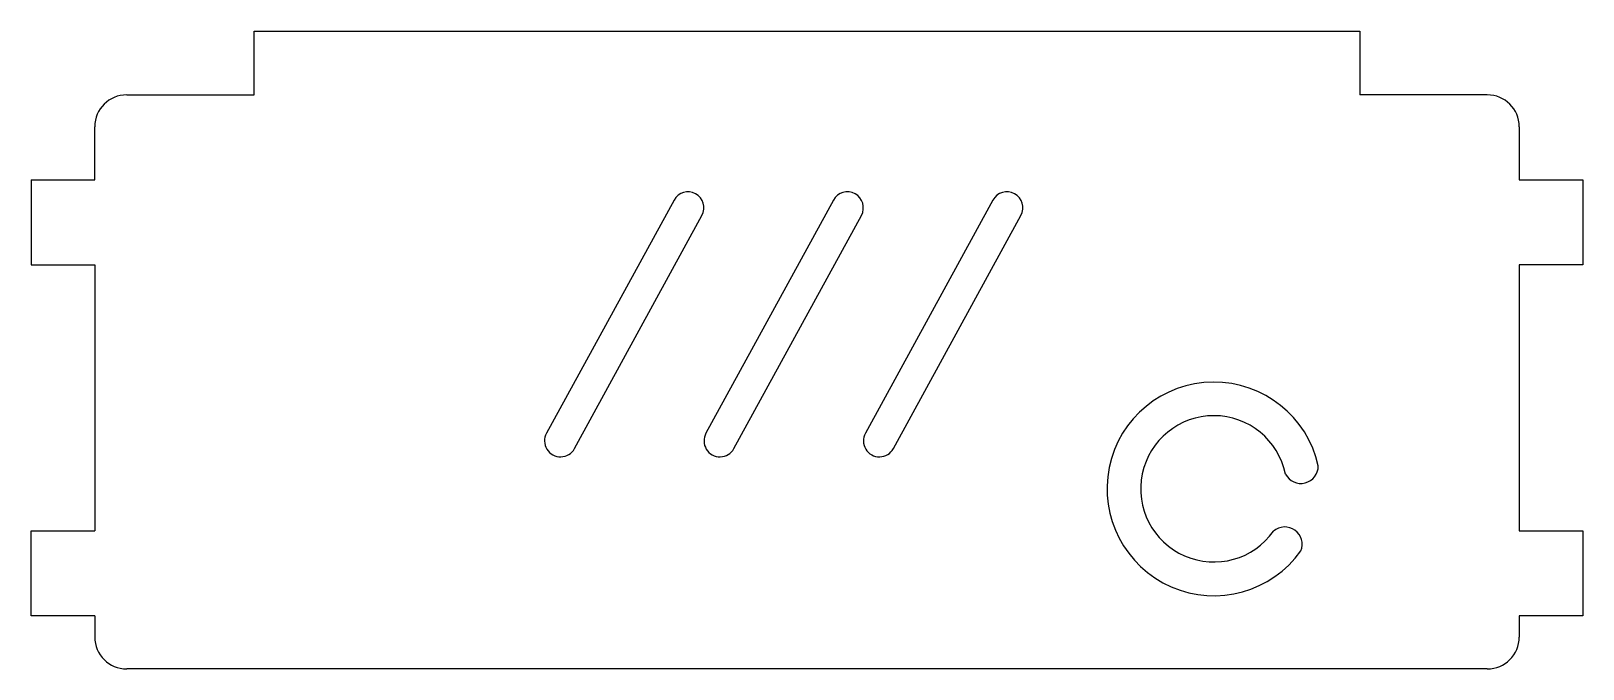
# Model space of a CAD drawing. Header units: millimetres. Extents: x 1 to 147, y -137 to -77.
import ezdxf

# ---------------------------------------------------------------- set-up
doc = ezdxf.new("R2010")
doc.units = ezdxf.units.MM
doc.layers.add('Body001', color=7, linetype='CONTINUOUS')

msp = doc.modelspace()

# ---------------------------------------------------------------- linework, layer by layer
at = {"layer": 'Body001'}
for p, q in [((22.495, -77.1154), (126.495, -77.1154)), ((22.495, -83.1154), (22.495, -77.1154)), ((22.495, -77.1154, 5), (126.495, -77.1154, 5)), ((22.495, -83.1154, 5), (22.495, -77.1154, 5)), ((22.495, -77.1154), (22.495, -77.1154, 5)), ((22.495, -77.1154), (126.495, -77.1154)), ((22.495, -77.1154, 5), (126.495, -77.1154, 5)), ((22.495, -77.1154), (22.495, -77.1154, 5)), ((22.495, -83.1154), (22.495, -77.1154)), ((22.495, -83.1154, 5), (22.495, -77.1154, 5)), ((126.495, -77.1154), (126.495, -83.1154)), ((126.495, -77.1154, 5), (126.495, -83.1154, 5)), ((126.495, -77.1154), (126.495, -77.1154, 5)), ((126.495, -77.1154), (126.495, -83.1154)), ((126.495, -77.1154, 5), (126.495, -83.1154, 5)), ((126.495, -77.1154), (126.495, -77.1154, 5)), ((10.495, -83.1154), (22.495, -83.1154)), ((10.495, -83.1154, 5), (22.495, -83.1154, 5)), ((10.495, -83.1154), (22.495, -83.1154)), ((10.495, -83.1154), (10.495, -83.1154, 5)), ((10.495, -83.1154, 5), (22.495, -83.1154, 5)), ((10.495, -83.1154), (10.495, -83.1154, 5)), ((22.495, -83.1154), (22.495, -83.1154, 5)), ((22.495, -83.1154), (22.495, -83.1154, 5)), ((138.495, -83.1154), (126.495, -83.1154)), ((138.495, -83.1154, 5), (126.495, -83.1154, 5)), ((138.495, -83.1154), (126.495, -83.1154)), ((126.495, -83.1154), (126.495, -83.1154, 5)), ((138.495, -83.1154, 5), (126.495, -83.1154, 5)), ((126.495, -83.1154), (126.495, -83.1154, 5)), ((138.495, -83.1154), (138.495, -83.1154, 5)), ((138.495, -83.1154), (138.495, -83.1154, 5)), ((7.49505, -91.1154), (7.49505, -86.1154)), ((7.49505, -91.1154, 5), (7.49505, -86.1154, 5)), ((7.49505, -86.1154), (7.49505, -86.1154, 5)), ((7.49505, -91.1154), (7.49505, -86.1154)), ((7.49505, -86.1154), (7.49505, -86.1154, 5)), ((7.49505, -91.1154, 5), (7.49505, -86.1154, 5)), ((141.495, -86.1154), (141.495, -91.1154)), ((141.495, -86.1154), (141.495, -86.1154, 5)), ((141.495, -86.1154, 5), (141.495, -91.1154, 5)), ((141.495, -86.1154), (141.495, -91.1154)), ((141.495, -86.1154), (141.495, -86.1154, 5)), ((141.495, -86.1154, 5), (141.495, -91.1154, 5)), ((1.49505, -91.1154), (7.49505, -91.1154)), ((1.49505, -91.1154), (1.49505, -99.1154)), ((1.49505, -91.1154, 5), (7.49505, -91.1154, 5)), ((1.49505, -91.1154, 5), (1.49505, -99.1154, 5)), ((1.49505, -91.1154), (1.49505, -91.1154, 5)), ((1.49505, -91.1154), (7.49505, -91.1154)), ((1.49505, -91.1154, 5), (7.49505, -91.1154, 5)), ((1.49505, -91.1154), (1.49505, -91.1154, 5)), ((1.49505, -91.1154), (1.49505, -99.1154)), ((1.49505, -91.1154, 5), (1.49505, -99.1154, 5)), ((7.49505, -91.1154), (7.49505, -91.1154, 5)), ((7.49505, -91.1154), (7.49505, -91.1154, 5)), ((141.495, -91.1154), (141.495, -91.1154, 5)), ((141.495, -91.1154), (147.495, -91.1154)), ((141.495, -91.1154), (141.495, -91.1154, 5)), ((141.495, -91.1154), (147.495, -91.1154)), ((141.495, -91.1154, 5), (147.495, -91.1154, 5)), ((141.495, -91.1154, 5), (147.495, -91.1154, 5)), ((147.495, -91.1154), (147.495, -99.1154)), ((147.495, -91.1154), (147.495, -91.1154, 5)), ((147.495, -91.1154, 5), (147.495, -99.1154, 5)), ((147.495, -91.1154), (147.495, -91.1154, 5)), ((147.495, -91.1154), (147.495, -99.1154)), ((147.495, -91.1154, 5), (147.495, -99.1154, 5)), ((61.983, -93.0107), (49.9889, -114.946)), ((61.983, -93.0107, 5), (49.9889, -114.946, 5)), ((61.983, -93.0107), (49.9889, -114.946)), ((61.983, -93.0107, 5), (49.9889, -114.946, 5)), ((61.983, -93.0107), (61.983, -93.0107, 5)), ((61.983, -93.0107), (61.983, -93.0107, 5)), ((76.983, -93.0107), (64.9889, -114.946)), ((76.983, -93.0107, 5), (64.9889, -114.946, 5)), ((76.983, -93.0107), (64.9889, -114.946)), ((76.983, -93.0107, 5), (64.9889, -114.946, 5)), ((76.983, -93.0107), (76.983, -93.0107, 5)), ((76.983, -93.0107), (76.983, -93.0107, 5)), ((91.983, -93.0107), (79.9889, -114.946)), ((91.983, -93.0107, 5), (79.9889, -114.946, 5)), ((91.983, -93.0107), (79.9889, -114.946)), ((91.983, -93.0107, 5), (79.9889, -114.946, 5)), ((91.983, -93.0107), (91.983, -93.0107, 5)), ((91.983, -93.0107), (91.983, -93.0107, 5)), ((52.6211, -116.385), (64.6152, -94.45)), ((52.6211, -116.385, 5), (64.6152, -94.45, 5)), ((52.6211, -116.385), (64.6152, -94.45)), ((52.6211, -116.385, 5), (64.6152, -94.45, 5)), ((64.6152, -94.45), (64.6152, -94.45, 5)), ((64.6152, -94.45), (64.6152, -94.45, 5)), ((67.6211, -116.385), (79.6152, -94.45)), ((67.6211, -116.385, 5), (79.6152, -94.45, 5)), ((67.6211, -116.385), (79.6152, -94.45)), ((67.6211, -116.385, 5), (79.6152, -94.45, 5)), ((79.6152, -94.45), (79.6152, -94.45, 5)), ((79.6152, -94.45), (79.6152, -94.45, 5)), ((82.6211, -116.385), (94.6152, -94.45)), ((82.6211, -116.385, 5), (94.6152, -94.45, 5)), ((82.6211, -116.385), (94.6152, -94.45)), ((82.6211, -116.385, 5), (94.6152, -94.45, 5)), ((94.6152, -94.45), (94.6152, -94.45, 5)), ((94.6152, -94.45), (94.6152, -94.45, 5)), ((1.49505, -99.1154), (7.49505, -99.1154)), ((1.49505, -99.1154, 5), (7.49505, -99.1154, 5)), ((1.49505, -99.1154), (1.49505, -99.1154, 5)), ((1.49505, -99.1154), (1.49505, -99.1154, 5)), ((1.49505, -99.1154), (7.49505, -99.1154)), ((1.49505, -99.1154, 5), (7.49505, -99.1154, 5)), ((7.49505, -99.1154), (7.49505, -124.115)), ((7.49505, -99.1154, 5), (7.49505, -124.115, 5)), ((7.49505, -99.1154), (7.49505, -99.1154, 5)), ((7.49505, -99.1154), (7.49505, -99.1154, 5)), ((7.49505, -99.1154), (7.49505, -124.115)), ((7.49505, -99.1154, 5), (7.49505, -124.115, 5)), ((147.495, -99.1154), (141.495, -99.1154)), ((141.495, -99.1154), (141.495, -124.115)), ((147.495, -99.1154, 5), (141.495, -99.1154, 5)), ((141.495, -99.1154, 5), (141.495, -124.115, 5)), ((141.495, -99.1154), (141.495, -99.1154, 5)), ((147.495, -99.1154), (141.495, -99.1154)), ((147.495, -99.1154, 5), (141.495, -99.1154, 5)), ((141.495, -99.1154), (141.495, -99.1154, 5)), ((141.495, -99.1154), (141.495, -124.115)), ((141.495, -99.1154, 5), (141.495, -124.115, 5)), ((147.495, -99.1154), (147.495, -99.1154, 5)), ((147.495, -99.1154), (147.495, -99.1154, 5)), ((49.9889, -114.946), (49.9889, -114.946, 5)), ((49.9889, -114.946), (49.9889, -114.946, 5)), ((64.9889, -114.946), (64.9889, -114.946, 5)), ((64.9889, -114.946), (64.9889, -114.946, 5)), ((79.9889, -114.946), (79.9889, -114.946, 5)), ((79.9889, -114.946), (79.9889, -114.946, 5)), ((52.6211, -116.385), (52.6211, -116.385, 5)), ((52.6211, -116.385), (52.6211, -116.385, 5)), ((67.6211, -116.385), (67.6211, -116.385, 5)), ((67.6211, -116.385), (67.6211, -116.385, 5)), ((82.6211, -116.385), (82.6211, -116.385, 5)), ((82.6211, -116.385), (82.6211, -116.385, 5)), ((122.59, -118.021), (122.59, -118.021, 5)), ((122.59, -118.021), (122.59, -118.021, 5)), ((119.513, -118.786), (119.513, -118.786, 5)), ((119.513, -118.786), (119.513, -118.786, 5)), ((1.49505, -124.115), (7.49505, -124.115)), ((1.49505, -132.115), (1.49505, -124.115)), ((1.49505, -124.115, 5), (7.49505, -124.115, 5)), ((1.49505, -132.115, 5), (1.49505, -124.115, 5)), ((1.49505, -124.115), (1.49505, -124.115, 5)), ((1.49505, -124.115), (7.49505, -124.115)), ((1.49505, -124.115, 5), (7.49505, -124.115, 5)), ((1.49505, -124.115), (1.49505, -124.115, 5)), ((1.49505, -132.115), (1.49505, -124.115)), ((1.49505, -132.115, 5), (1.49505, -124.115, 5)), ((7.49505, -124.115), (7.49505, -124.115, 5)), ((7.49505, -124.115), (7.49505, -124.115, 5)), ((118.389, -124.152), (118.389, -124.152, 5)), ((118.389, -124.152), (118.389, -124.152, 5)), ((141.495, -124.115), (147.495, -124.115)), ((141.495, -124.115, 5), (147.495, -124.115, 5)), ((141.495, -124.115), (141.495, -124.115, 5)), ((141.495, -124.115), (141.495, -124.115, 5)), ((141.495, -124.115), (147.495, -124.115)), ((141.495, -124.115, 5), (147.495, -124.115, 5)), ((147.495, -124.115), (147.495, -132.115)), ((147.495, -124.115, 5), (147.495, -132.115, 5)), ((147.495, -124.115), (147.495, -124.115, 5)), ((147.495, -124.115), (147.495, -124.115, 5)), ((147.495, -124.115), (147.495, -132.115)), ((147.495, -124.115, 5), (147.495, -132.115, 5)), ((120.958, -126.007), (120.958, -126.007, 5)), ((120.958, -126.007), (120.958, -126.007, 5)), ((7.49505, -132.115), (1.49505, -132.115)), ((7.49505, -132.115, 5), (1.49505, -132.115, 5)), ((1.49505, -132.115), (1.49505, -132.115, 5)), ((7.49505, -132.115), (1.49505, -132.115)), ((7.49505, -132.115, 5), (1.49505, -132.115, 5)), ((1.49505, -132.115), (1.49505, -132.115, 5)), ((7.49505, -132.115), (7.49505, -134.115)), ((7.49505, -132.115, 5), (7.49505, -134.115, 5)), ((7.49505, -132.115), (7.49505, -134.115)), ((7.49505, -132.115), (7.49505, -132.115, 5)), ((7.49505, -132.115, 5), (7.49505, -134.115, 5)), ((7.49505, -132.115), (7.49505, -132.115, 5)), ((147.495, -132.115), (141.495, -132.115)), ((141.495, -132.115), (141.495, -134.115)), ((147.495, -132.115, 5), (141.495, -132.115, 5)), ((141.495, -132.115, 5), (141.495, -134.115, 5)), ((141.495, -132.115), (141.495, -132.115, 5)), ((147.495, -132.115), (141.495, -132.115)), ((147.495, -132.115, 5), (141.495, -132.115, 5)), ((141.495, -132.115), (141.495, -134.115)), ((141.495, -132.115), (141.495, -132.115, 5)), ((141.495, -132.115, 5), (141.495, -134.115, 5)), ((147.495, -132.115), (147.495, -132.115, 5)), ((147.495, -132.115), (147.495, -132.115, 5)), ((7.49505, -134.115), (7.49505, -134.115, 5)), ((7.49505, -134.115), (7.49505, -134.115, 5)), ((141.495, -134.115), (141.495, -134.115, 5)), ((141.495, -134.115), (141.495, -134.115, 5)), ((138.495, -137.115), (10.495, -137.115)), ((138.495, -137.115, 5), (10.495, -137.115, 5)), ((138.495, -137.115), (10.495, -137.115)), ((10.495, -137.115), (10.495, -137.115, 5)), ((138.495, -137.115, 5), (10.495, -137.115, 5)), ((10.495, -137.115), (10.495, -137.115, 5)), ((138.495, -137.115), (138.495, -137.115, 5)), ((138.495, -137.115), (138.495, -137.115, 5))]:
    msp.add_line(p, q, dxfattribs=at)
for centre, radius, start, end in [((10.495, -86.1154), 3, 90, 180), ((10.495, -86.1154, 5), 3, 90, 180), ((10.495, -86.1154), 3, 90, 180), ((10.495, -86.1154, 5), 3, 90, 180), ((138.495, -86.1154), 3, 0, 90), ((138.495, -86.1154), 3, 0, 90), ((138.495, -86.1154, 5), 3, 0, 90), ((138.495, -86.1154, 5), 3, 0, 90), ((63.2991, -93.7304), 1.5, -28.6698, 151.33), ((63.2991, -93.7304, 5), 1.5, -28.6698, 151.33), ((63.2991, -93.7304), 1.5, -28.6698, 151.33), ((63.2991, -93.7304, 5), 1.5, -28.6698, 151.33), ((78.2991, -93.7304), 1.5, -28.6698, 151.33), ((78.2991, -93.7304, 5), 1.5, -28.6698, 151.33), ((78.2991, -93.7304), 1.5, -28.6698, 151.33), ((78.2991, -93.7304, 5), 1.5, -28.6698, 151.33), ((93.2991, -93.7304), 1.5, -28.6698, 151.33), ((93.2991, -93.7304, 5), 1.5, -28.6698, 151.33), ((93.2991, -93.7304), 1.5, -28.6698, 151.33), ((93.2991, -93.7304, 5), 1.5, -28.6698, 151.33), ((112.775, -120.175), 10.0482, 12.3808, -35.4757), ((112.775, -120.175, 5), 10.0482, 12.3808, -35.4757), ((112.775, -120.175), 10.0482, 12.3808, -35.4757), ((112.775, -120.175, 5), 10.0482, 12.3808, -35.4757), ((112.775, -120.175), 6.88, 11.6504, -35.3131), ((112.775, -120.175, 5), 6.88, 11.6504, -35.3131), ((112.775, -120.175), 6.88, 11.6504, -35.3131), ((112.775, -120.175, 5), 6.88, 11.6504, -35.3131), ((51.305, -115.665), 1.5, 151.33, -28.6698), ((51.305, -115.665, 5), 1.5, 151.33, -28.6698), ((51.305, -115.665), 1.5, 151.33, -28.6698), ((51.305, -115.665, 5), 1.5, 151.33, -28.6698), ((66.305, -115.665), 1.5, 151.33, -28.6698), ((66.305, -115.665, 5), 1.5, 151.33, -28.6698), ((66.305, -115.665), 1.5, 151.33, -28.6698), ((66.305, -115.665, 5), 1.5, 151.33, -28.6698), ((81.305, -115.665), 1.5, 151.33, -28.6698), ((81.305, -115.665, 5), 1.5, 151.33, -28.6698), ((81.305, -115.665), 1.5, 151.33, -28.6698), ((81.305, -115.665, 5), 1.5, 151.33, -28.6698), ((120.96, -118.034), 1.63, -152.539, 0.471784), ((120.96, -118.034, 5), 1.63, -152.539, 0.471784), ((120.96, -118.034), 1.63, -152.539, 0.471784), ((120.96, -118.034, 5), 1.63, -152.539, 0.471784), ((119.449, -125.391), 1.63, -22.2079, 130.551), ((119.449, -125.391, 5), 1.63, -22.2079, 130.551), ((119.449, -125.391), 1.63, -22.2079, 130.551), ((119.449, -125.391, 5), 1.63, -22.2079, 130.551), ((10.495, -134.115), 3, 180, -90), ((10.495, -134.115, 5), 3, 180, -90), ((10.495, -134.115), 3, 180, -90), ((10.495, -134.115, 5), 3, 180, -90), ((138.495, -134.115), 3, -90, 0), ((138.495, -134.115, 5), 3, -90, 0), ((138.495, -134.115), 3, -90, 0), ((138.495, -134.115, 5), 3, -90, 0)]:
    msp.add_arc(centre, radius, start, end, dxfattribs=at)

doc.saveas('drawing.dxf')
